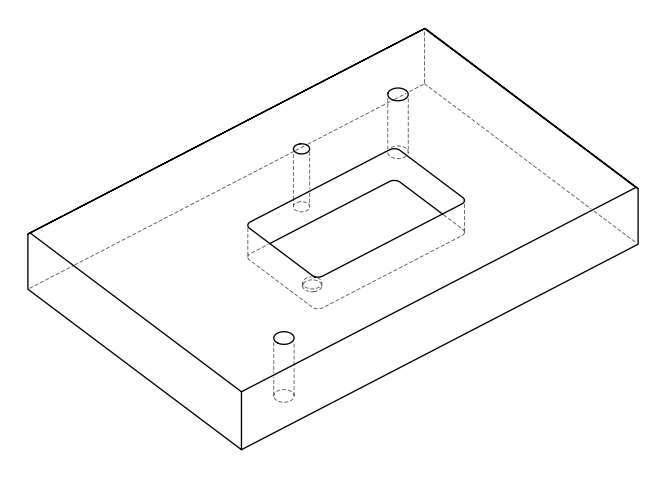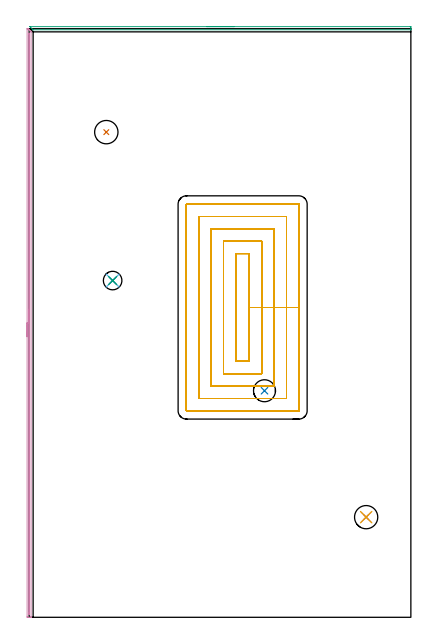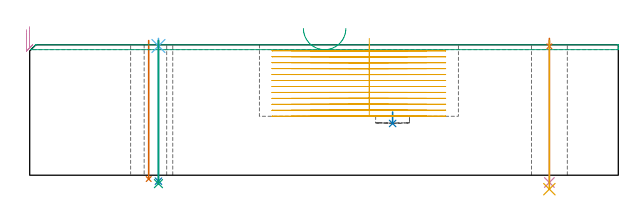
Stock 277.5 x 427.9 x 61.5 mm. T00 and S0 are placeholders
(PLAN: 11 operations, 8 tool changes, 51.2 min)
(1 INDEXABLE_INSERT_DRILL_THROUGH_HOLE_FROM_SOLID | STEP1HOLE_1 | NXT0302_005 | 0.26 min | 13933 mm3)
(2 INDEXABLE_INSERT_DRILL_BLIND_HOLE_FROM_SOLID | STEP1POCKET | NXT0302_003 | 0.03 min | 7404 mm3)
(3 AREA_MILL | FG_CHAMFER_SURFACE | UGT0205_001 | 2.36 min | 738 mm3)
(4 AREA_MILL_1 | FG_CHAMFER_SURFACE_1 | UGT0205_001 | 6.96 min | 1790 mm3)
(5 MILL_RECTANGULAR_POCKET | POCKET_RECTANGULAR_STRAIGHT | NXT0201_011 | Follow Part, ap 3, ae 75% | 40.44 min | 505284 mm3)
(6 SPOT_DRILL | STEP1HOLE | NXT0321_9005460120000 | 0.03 min | 9 mm3)
(7 SPOT_DRILL_1 | STEP1HOLE_2 | NXT0321_9005460120000 | 0.03 min | 7 mm3)
(8 DRILL_THROUGH_HOLE_INTO_CENTER | STEP1HOLE | NXT0301_042 | 0.27 min | 2402 mm3)
(9 DRILL_TO_ENLARGE_THROUGH_HOLE | STEP1HOLE | NXT0301_102 | 0.27 min | 6361 mm3)
(10 DRILL_THROUGH_HOLE_INTO_CENTER_1 | STEP1HOLE_2 | NXT0301_077 | 0.27 min | 5409 mm3)
(11 DRILL_TO_ENLARGE_THROUGH_HOLE_1 | STEP1HOLE_2 | UGT0301_292 | 0.28 min | 8340 mm3)
(TOOL NXT0302_005 | Index. Insert Drill 17mm [880-D1700L20-05] | D17 PA176 FL85 Z2)
(TOOL NXT0302_003 | Index. Insert Drill 16mm [880-D1600L20-05] | D16 PA176 FL80 Z2)
(TOOL UGT0205_001 | Chamfer Mill 20 x 3 x 45 deg. | D20 FL50 Z2)
(TOOL NXT0201_011 | ENDMILL 12mm [2P460-1200-NA 1630] | D12 FL38 Z6)
(TOOL NXT0321_9005460120000 | NC Spot Drill, 142deg, 12mm, Carbide, Uncoated | D12 PA142 FL30 Z2)
(TOOL NXT0301_042 | Carbide Drill 7.1mm [860.1-0710-057A1-MM 2214] | D7.1 PA140 FL85 Z2)
(TOOL NXT0301_102 | Carbide Drill 13.5mm [860.1-1350-108A1-MM 2214] | D13.5 PA140 FL123 Z2)
(TOOL NXT0301_077 | Carbide Drill 10.6mm [860.1-1060-053A1-MM 2214] | D10.6 PA140 FL71 Z2)
(TOOL UGT0301_292 | Twist Drill 16.9 mm | D16.9 PA118 FL120 Z2)
(OP 1 INDEXABLE_INSERT_DRILL_THROUGH_HOLE_FROM_SOLID)
G17 G21 G94 G90
T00 M6
G54
G17 G0 G90 X56.1 Y352.7 S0 M3
G43 Z71.5 H1
G94 G81 G98 Z-1.797 F250. R63.5
G80
M5
M2
(OP 2 INDEXABLE_INSERT_DRILL_BLIND_HOLE_FROM_SOLID)
G17 G21 G94 G90
T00 M6
G54
G17 G0 G90 X171.1 Y164.7 S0 M3
G43 Z71.5 H1
G94 G81 G98 Z24.4 F250. R29.8
G80
M5
M2
(OP 3 AREA_MILL)
G17 G21 G94 G90
T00 M6
G54
G17 G0 G90 X129.05 Y429.4 S1061 M3
G43 Z71.5 H0
Z69.2
G94 G1 X129.088 Z68.328 F250.
X129.202 Z67.463
X129.391 Z66.612
X129.653 Z65.78
X129.987 Z64.974
X130.39 Z64.2
X130.858 Z63.464
X131.39 Z62.772
X131.979 Z62.129
X132.622 Z61.539
X133.314 Z61.008
X134.05 Z60.54
X134.824 Z60.137
X135.63 Z59.803
X136.462 Z59.541
X137.314 Z59.352
X138.178 Z59.238
X139.05 Z59.2
X277.042
X277.344 Y429.398 Z59.202
X277.484 Y429.393 Z59.204
X277.496 Y429.391 Z59.205
X277.498 Y429.119 Z59.477
X277.5 Y428.511 Z60.088
Y427.381 Z61.218
Y427.296 Z61.303
X277.497 Y427.196 Z61.396
X277.49 Y427.102 Z61.488
X277.344 Y427.1 Z61.5
X2.986
X2.905 Y427.104 Z61.49
X2.871 Y427.131 Z61.465
X2.752 Y427.248 Z61.351
X0.756 Y429.243 Z59.355
X0.714 Y429.284 Z59.311
X0.629 Y429.367 Z59.224
X0.615 Y429.392 Z59.199
X0.616 Y429.393 Z59.197
X0.625 Y429.396 Z59.196
X0.684 Y429.398 Z59.198
X0.734 Y429.4 Z59.2
X139.05
X139.922 Z59.238
X140.786 Z59.352
X141.638 Z59.541
X142.47 Z59.803
X143.276 Z60.137
X144.05 Z60.54
X144.786 Z61.008
X145.478 Z61.539
X146.121 Z62.129
X146.71 Z62.772
X147.242 Z63.464
X147.71 Z64.2
X148.113 Z64.974
X148.447 Z65.78
X148.709 Z66.612
X148.898 Z67.463
X149.012 Z68.328
X149.05 Z69.2
G0 Z71.5
M5
M2
(OP 4 AREA_MILL_1)
G17 G21 G94 G90
T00 M6
G54
G17 G0 G90 X-1.5 Y203.95 S1061 M3
G43 Z71.5 H0
Z68.6
G94 G1 Y203.988 Z67.728 F250.
Y204.102 Z66.864
Y204.291 Z66.012
Y204.553 Z65.18
Y204.887 Z64.374
Y205.29 Z63.6
Y205.759 Z62.864
Y206.29 Z62.172
Y206.879 Z61.529
Y207.522 Z60.94
Y208.214 Z60.409
Y208.95 Z59.94
Y209.724 Z59.537
Y210.53 Z59.203
Y211.362 Z58.941
Y212.214 Z58.752
Y213.078 Z58.638
Y213.95 Z58.6
Y427.714
X-1.498 Y427.77 Z58.602
X-1.491 Y427.9 Z58.605
X-1.048 Z59.05
X-0.994 Z59.104
X-0.939 Y427.897 Z59.158
X-0.905 Y427.894 Z59.192
X-0.863 Y427.863 Z59.236
X-0.72 Y427.72 Z59.379
X-0.643 Y427.645 Z59.453
X-0.565 Y427.565 Z59.534
X-0.425 Y427.426 Z59.674
X-0.346 Y427.348 Z59.75
X-0.267 Y427.267 Z59.832
X-0.13 Y427.131 Z59.969
X-0.05 Y427.052 Z60.046
X0.031 Y426.969 Z60.131
X0.164 Y426.836 Z60.263
X0.246 Y426.755 Z60.343
X0.329 Y426.671 Z60.429
X0.459 Y426.541 Z60.558
X0.543 Y426.459 Z60.639
X0.628 Y426.373 Z60.727
X1.29 Y425.711 Z61.388
X1.397 Y425.606 Z61.488
X1.4 Y425.478 Z61.5
Y0.186
X1.397 Y0.01 Z61.488
X1.353 Y0.006 Z61.445
X0.934 Y0. Z61.034
X0.688 Z60.788
X-0.05 Z60.045
X-1.308 Z58.789
X-1.491 Y0.002 Z58.605
X-1.5 Y0.468 Z58.6
Y213.95
X-0.086 Z60.014
Y423.725
X-0.079 Y424.584 Z60.021
Y424.613
X-0.05 Y424.594 Z60.05
X-0.039 Y424.584 Z60.061
X-0.021 Y424.555 Z60.079
X-0.015 Y423.689 Z60.085
X-0.014 Y423.654 Z60.086
Y3.316
X-0.017 Y2.422 Z60.083
X-0.018 Y2.39 Z60.082
X-0.05 Y2.077 Z60.05
X-0.082 Y2.422 Z60.018
X-0.084 Y2.456 Z60.016
X-0.086 Y3.316 Z60.014
Y213.95
Y214.822 Z60.052
Y215.687 Z60.166
Y216.538 Z60.355
Y217.37 Z60.617
Y218.176 Z60.951
Y218.95 Z61.354
Y219.686 Z61.823
Y220.378 Z62.354
Y221.021 Z62.943
Y221.61 Z63.586
Y222.142 Z64.279
Y222.61 Z65.014
Y223.013 Z65.788
Y223.347 Z66.594
Y223.609 Z67.426
Y223.798 Z68.278
Y223.912 Z69.143
Y223.95 Z70.014
G0 Z71.5
M5
M2
(OP 5 MILL_RECTANGULAR_POCKET)
G17 G21 G94 G90
T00 M6
G54
G17 G0 G90 X160.1 Y203.573 S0 M3
G43 Z71.5 H1
Z64.5
G94 G1 Y225.25 Z58.692 F250.
Y264.4 F500.
X150.3
Y186.1
X160.1
Y225.25
X169.1
Y273.4
X141.3
Y177.1
X169.1
Y225.25
X178.1
Y282.4
X132.3
Y168.1
X178.1
Y225.25
X187.1
Y291.4
X123.3
Y159.1
X187.1
Y225.25
X196.1
Y300.3
X196.095 Y300.355
X196.055 Y300.395
X196. Y300.4
X114.4
X114.345 Y300.395
X114.305 Y300.355
X114.3 Y300.3
Y150.2
X114.305 Y150.145
X114.345 Y150.105
X114.4 Y150.1
X196.
X196.055 Y150.105
X196.095 Y150.145
X196.1 Y150.2
Y225.25
Y226.25
G0 X160.1 Y203.573 Z61.692
G1 Y225.25 Z55.883 F250.
Y264.4 F500.
X150.3
Y186.1
X160.1
Y225.25
X169.1
Y273.4
X141.3
Y177.1
X169.1
Y225.25
X178.1
Y282.4
X132.3
Y168.1
X178.1
Y225.25
X187.1
Y291.4
X123.3
Y159.1
X187.1
Y225.25
X196.1
Y300.3
X196.095 Y300.355
X196.055 Y300.395
X196. Y300.4
X114.4
X114.345 Y300.395
X114.305 Y300.355
X114.3 Y300.3
Y150.2
X114.305 Y150.145
X114.345 Y150.105
X114.4 Y150.1
X196.
X196.055 Y150.105
X196.095 Y150.145
X196.1 Y150.2
Y225.25
Y226.25
G0 X160.1 Y203.573 Z58.883
G1 Y225.25 Z53.075 F250.
Y264.4 F500.
X150.3
Y186.1
X160.1
Y225.25
X169.1
Y273.4
X141.3
Y177.1
X169.1
Y225.25
X178.1
Y282.4
X132.3
Y168.1
X178.1
Y225.25
X187.1
Y291.4
X123.3
Y159.1
X187.1
Y225.25
X196.1
Y300.3
X196.095 Y300.355
X196.055 Y300.395
X196. Y300.4
X114.4
X114.345 Y300.395
X114.305 Y300.355
X114.3 Y300.3
Y150.2
X114.305 Y150.145
X114.345 Y150.105
X114.4 Y150.1
X196.
X196.055 Y150.105
X196.095 Y150.145
X196.1 Y150.2
Y225.25
Y226.25
G0 X160.1 Y203.573 Z56.075
G1 Y225.25 Z50.267 F250.
Y264.4 F500.
X150.3
Y186.1
X160.1
Y225.25
X169.1
Y273.4
X141.3
Y177.1
X169.1
Y225.25
X178.1
Y282.4
X132.3
Y168.1
X178.1
Y225.25
X187.1
Y291.4
X123.3
Y159.1
X187.1
Y225.25
X196.1
Y300.3
X196.095 Y300.355
X196.055 Y300.395
X196. Y300.4
X114.4
X114.345 Y300.395
X114.305 Y300.355
X114.3 Y300.3
Y150.2
X114.305 Y150.145
X114.345 Y150.105
X114.4 Y150.1
X196.
X196.055 Y150.105
X196.095 Y150.145
X196.1 Y150.2
Y225.25
Y226.25
G0 X160.1 Y203.573 Z53.267
G1 Y225.25 Z47.458 F250.
Y264.4 F500.
X150.3
Y186.1
X160.1
Y225.25
X169.1
Y273.4
X141.3
Y177.1
X169.1
Y225.25
X178.1
Y282.4
X132.3
Y168.1
X178.1
Y225.25
X187.1
Y291.4
X123.3
Y159.1
X187.1
Y225.25
X196.1
Y300.3
X196.095 Y300.355
X196.055 Y300.395
X196. Y300.4
X114.4
X114.345 Y300.395
X114.305 Y300.355
X114.3 Y300.3
Y150.2
X114.305 Y150.145
X114.345 Y150.105
X114.4 Y150.1
X196.
X196.055 Y150.105
X196.095 Y150.145
X196.1 Y150.2
Y225.25
Y226.25
G0 X160.1 Y203.573 Z50.458
G1 Y225.25 Z44.65 F250.
Y264.4 F500.
X150.3
Y186.1
X160.1
Y225.25
X169.1
Y273.4
X141.3
Y177.1
X169.1
Y225.25
X178.1
Y282.4
X132.3
Y168.1
X178.1
Y225.25
X187.1
Y291.4
X123.3
Y159.1
X187.1
Y225.25
X196.1
Y300.3
X196.095 Y300.355
X196.055 Y300.395
X196. Y300.4
X114.4
X114.345 Y300.395
X114.305 Y300.355
X114.3 Y300.3
Y150.2
X114.305 Y150.145
X114.345 Y150.105
X114.4 Y150.1
X196.
X196.055 Y150.105
X196.095 Y150.145
X196.1 Y150.2
Y225.25
Y226.25
G0 X160.1 Y203.573 Z47.65
G1 Y225.25 Z41.842 F250.
Y264.4 F500.
X150.3
Y186.1
X160.1
Y225.25
X169.1
Y273.4
X141.3
Y177.1
X169.1
Y225.25
X178.1
Y282.4
X132.3
Y168.1
X178.1
Y225.25
X187.1
Y291.4
X123.3
Y159.1
X187.1
Y225.25
X196.1
Y300.3
X196.095 Y300.355
X196.055 Y300.395
X196. Y300.4
X114.4
X114.345 Y300.395
X114.305 Y300.355
X114.3 Y300.3
Y150.2
X114.305 Y150.145
X114.345 Y150.105
X114.4 Y150.1
X196.
X196.055 Y150.105
X196.095 Y150.145
X196.1 Y150.2
Y225.25
Y226.25
G0 X160.1 Y203.573 Z44.842
G1 Y225.25 Z39.033 F250.
Y264.4 F500.
X150.3
Y186.1
X160.1
Y225.25
X169.1
Y273.4
X141.3
Y177.1
X169.1
Y225.25
X178.1
Y282.4
X132.3
Y168.1
X178.1
Y225.25
X187.1
Y291.4
X123.3
Y159.1
X187.1
Y225.25
X196.1
Y300.3
X196.095 Y300.355
X196.055 Y300.395
X196. Y300.4
X114.4
X114.345 Y300.395
X114.305 Y300.355
X114.3 Y300.3
Y150.2
X114.305 Y150.145
X114.345 Y150.105
X114.4 Y150.1
X196.
X196.055 Y150.105
X196.095 Y150.145
X196.1 Y150.2
Y225.25
Y226.25
G0 X160.1 Y203.573 Z42.033
G1 Y225.25 Z36.225 F250.
Y264.4 F500.
X150.3
Y186.1
X160.1
Y225.25
X169.1
Y273.4
X141.3
Y177.1
X169.1
Y225.25
X178.1
Y282.4
X132.3
Y168.1
X178.1
Y225.25
X187.1
Y291.4
X123.3
Y159.1
X187.1
Y225.25
X196.1
Y300.3
X196.095 Y300.355
X196.055 Y300.395
X196. Y300.4
X114.4
X114.345 Y300.395
X114.305 Y300.355
X114.3 Y300.3
Y150.2
X114.305 Y150.145
X114.345 Y150.105
X114.4 Y150.1
X196.
X196.055 Y150.105
X196.095 Y150.145
X196.1 Y150.2
Y225.25
Y226.25
G0 X160.1 Y203.573 Z39.225
G1 Y225.25 Z33.417 F250.
Y264.4 F500.
X150.3
Y186.1
X160.1
Y225.25
X169.1
Y273.4
X141.3
Y177.1
X169.1
Y225.25
X178.1
Y282.4
X132.3
Y168.1
X178.1
Y225.25
X187.1
Y291.4
X123.3
Y159.1
X187.1
Y225.25
X196.1
Y300.3
X196.095 Y300.355
X196.055 Y300.395
X196. Y300.4
X114.4
X114.345 Y300.395
X114.305 Y300.355
X114.3 Y300.3
Y150.2
X114.305 Y150.145
X114.345 Y150.105
X114.4 Y150.1
X196.
X196.055 Y150.105
X196.095 Y150.145
X196.1 Y150.2
Y225.25
Y226.25
G0 X160.1 Y203.573 Z36.417
G1 Y225.25 Z30.608 F250.
Y264.4 F500.
X150.3
Y186.1
X160.1
Y225.25
X169.1
Y273.4
X141.3
Y177.1
X169.1
Y225.25
X178.1
Y282.4
X132.3
Y168.1
X178.1
Y225.25
X187.1
Y291.4
X123.3
Y159.1
X187.1
Y225.25
X196.1
Y300.3
X196.095 Y300.355
X196.055 Y300.395
X196. Y300.4
X114.4
X114.345 Y300.395
X114.305 Y300.355
X114.3 Y300.3
Y150.2
X114.305 Y150.145
X114.345 Y150.105
X114.4 Y150.1
X196.
X196.055 Y150.105
X196.095 Y150.145
X196.1 Y150.2
Y225.25
Y226.25
G0 X160.1 Y203.573 Z33.608
G1 Y225.25 Z27.8 F250.
Y264.4 F500.
X150.3
Y186.1
X160.1
Y225.25
X169.1
Y273.4
X141.3
Y177.1
X169.1
Y225.25
X178.1
Y282.4
X132.3
Y168.1
X178.1
Y225.25
X187.1
Y291.4
X123.3
Y159.1
X187.1
Y225.25
X196.1
Y300.3
X196.095 Y300.355
X196.055 Y300.395
X196. Y300.4
X114.4
X114.345 Y300.395
X114.305 Y300.355
X114.3 Y300.3
Y150.2
X114.305 Y150.145
X114.345 Y150.105
X114.4 Y150.1
X196.
X196.055 Y150.105
X196.095 Y150.145
X196.1 Y150.2
Y225.25
Y226.25
G0 Z71.5
M5
M2
(OP 6 SPOT_DRILL)
G17 G21 G94 G90
T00 M6
G54
G17 G0 G90 X60.7 Y244.8 S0 M3
G43 Z71.5 H0
G94 G81 G98 Z60.919 F250. R64.5
G80
M5
M2
(OP 7 SPOT_DRILL_1)
G17 G21 G94 G90
T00 M6
G54
G17 G0 G90 X245. Y72.8 S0 M3
G43 Z71.5 H0
G94 G81 G98 Z60.773 F250. R64.5
G80
M5
M2
(OP 8 DRILL_THROUGH_HOLE_INTO_CENTER)
G17 G21 G94 G90
T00 M6
G54
G17 G0 G90 X60.7 Y244.8 S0 M3
G43 Z71.5 H1
G94 G73 G98 Z-2.792 F250. Q6.429 R63.5
G80
M5
M2
(OP 9 DRILL_TO_ENLARGE_THROUGH_HOLE)
G17 G21 G94 G90
T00 M6
G54
G17 G0 G90 X60.7 Y244.8 S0 M3
G43 Z71.5 H1
G94 G73 G98 Z-3.957 F250. Q13.091 R63.5
G80
M5
M2
(OP 10 DRILL_THROUGH_HOLE_INTO_CENTER_1)
G17 G21 G94 G90
T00 M6
G54
G17 G0 G90 X245. Y72.8 S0 M3
G43 Z71.5 H1
G94 G73 G98 Z-3.429 F250. Q9.276 R63.5
G80
M5
M2
(OP 11 DRILL_TO_ENLARGE_THROUGH_HOLE_1)
G17 G21 G94 G90
T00 M6
G54
G17 G0 G90 X245. Y72.8 S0 M3
G43 Z71.5 H0
G94 G73 G98 Z-6.577 F250. Q13.615 R63.5
G80
M5
M2
